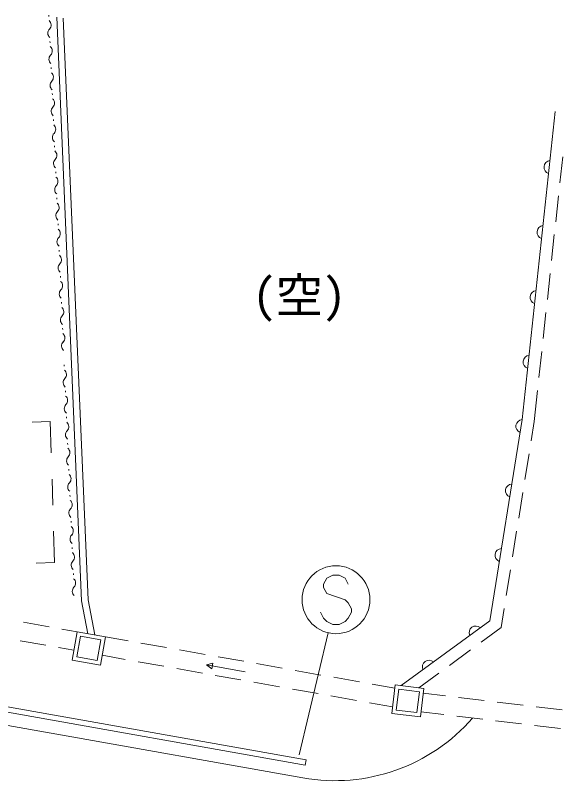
# Model space of a CAD drawing. Units: millimetres, scale not verified. Extents: x 40000 to 680000, y 20000 to 380000.
# Drawn here: x 223730 to 244699, y 303467 to 332784 of the extents above; entities that cross this region are included whole.
import ezdxf
from ezdxf.enums import TextEntityAlignment as Align

# ---------------------------------------------------------------- set-up
doc = ezdxf.new("R2010")
doc.units = ezdxf.units.MM
doc.header["$LTSCALE"] = 1000
doc.layers.add('M-BGD', color=7, linetype='Continuous', lineweight=13)
doc.layers.add('M-STR-STRC', color=7, linetype='Continuous', lineweight=13)
doc.styles.add('ＭＳ ゴシック', font='')
doc.styles.get('ＭＳ ゴシック').set_extended_font_data('MS Gothic')

msp = doc.modelspace()

# ---------------------------------------------------------------- linework, layer by layer
at = {"layer": 'M-BGD'}
for p, q in [((225015, 332784), (225017, 332734)), ((226268, 310361), (225317, 332719)), ((226517, 310390), (225569, 332674)), ((225059, 331784), (225061, 331735)), ((225103, 330785), (225106, 330736)), ((225147, 329786), (225150, 329736)), ((243146, 317298), (244413, 329105)), ((225191, 328787), (225194, 328737)), ((225235, 327788), (225238, 327738)), ((244699, 327365), (244592, 326371)), ((225279, 326789), (225282, 326739)), ((225323, 325790), (225326, 325740)), ((244538, 325874), (244432, 324879)), ((225367, 324791), (225370, 324741)), ((244378, 324382), (244272, 323388)), ((225412, 323792), (225414, 323742)), ((225456, 322793), (225458, 322743)), ((244218, 322891), (244112, 321896)), ((225500, 321794), (225502, 321744)), ((244058, 321399), (243952, 320405)), ((225544, 320795), (225546, 320745)), ((243898, 319908), (243791, 318914)), ((225607, 319347), (225605, 319397)), ((225651, 318348), (225649, 318397)), ((243738, 318416), (243610, 317223)), ((224371, 317199), (225071, 317220)), ((225071, 317220), (225107, 316021)), ((225695, 317348), (225692, 317398)), ((241904, 309596), (243146, 317298)), ((243610, 317223), (243491, 316486)), ((225738, 316349), (225736, 316399)), ((243412, 315992), (243252, 315005)), ((225782, 315350), (225780, 315400)), ((225137, 315021), (225168, 314022)), ((225826, 314351), (225823, 314401)), ((243173, 314511), (243014, 313524)), ((225869, 313352), (225867, 313402)), ((225198, 313022), (225235, 311823)), ((242934, 313030), (242775, 312043)), ((225913, 312353), (225911, 312403)), ((225235, 311823), (224535, 311801)), ((225957, 311354), (225954, 311404)), ((242695, 311549), (242536, 310562)), ((226511, 309098), (226268, 310361)), ((226775, 309051), (226517, 310390)), ((242456, 310068), (242337, 309331)), ((238507, 307108), (241904, 309596)), ((225024, 309361), (224040, 309535)), ((242337, 309331), (241571, 308769)), ((226101, 309171), (225517, 309274)), ((225909, 308088), (226101, 309171)), ((227184, 308979), (226101, 309171)), ((224899, 308652), (223914, 308826)), ((226083, 308209), (226223, 308997)), ((227010, 308857), (226223, 308997)), ((226871, 308070), (227010, 308857)), ((226992, 307896), (227184, 308979)), ((228050, 308825), (227184, 308979)), ((229527, 308563), (228543, 308738)), ((225976, 308462), (225391, 308565)), ((231004, 308301), (230020, 308476)), ((241168, 308474), (240361, 307883)), ((226083, 308209), (226871, 308070)), ((227945, 308113), (227059, 308270)), ((232481, 308039), (231496, 308214)), ((225909, 308088), (226992, 307896)), ((229422, 307851), (228437, 308025)), ((231297, 307972), (231056, 307900)), ((231056, 307900), (231257, 307750)), ((232533, 307638), (231056, 307900)), ((231257, 307750), (231297, 307972)), ((233958, 307777), (232973, 307952)), ((230899, 307589), (229914, 307763)), ((235435, 307515), (234450, 307690)), ((239958, 307588), (239191, 307026)), ((232376, 307327), (231391, 307501)), ((236912, 307253), (235927, 307428)), ((233853, 307065), (232868, 307239)), ((235329, 306803), (234345, 306977)), ((238270, 307012), (237404, 307166)), ((238155, 306042), (238285, 307134)), ((239377, 307004), (238285, 307134)), ((238321, 306173), (238416, 306967)), ((239210, 306873), (238416, 306967)), ((239247, 305912), (239377, 307004)), ((236806, 306541), (235822, 306715)), ((239116, 306078), (239210, 306873)), ((240206, 306714), (239354, 306815)), ((234838, 304066), (221743, 306389)), ((234873, 304263), (221777, 306586)), ((238185, 306296), (237299, 306453)), ((241696, 306537), (240703, 306655)), ((243185, 306360), (242192, 306478)), ((238321, 306173), (239116, 306078)), ((240145, 305997), (239269, 306101)), ((244675, 306183), (243682, 306301)), ((238155, 306042), (239247, 305912)), ((241635, 305820), (240642, 305938)), ((243124, 305643), (242131, 305761)), ((244614, 305466), (243621, 305584)), ((234873, 304263), (234838, 304066))]:
    msp.add_line(p, q, dxfattribs=at)
msp.add_lwpolyline([(234751, 303574), (225101, 305286), (214334, 307196), (202952, 309215)], dxfattribs=at)
for centre, radius, start, end in [((224878, 332415), 224, 315.9135, 49.1331), ((225199, 332103), 224, 135.9135, 229.1331), ((224922, 331416), 224, 315.9135, 49.1331), ((225243, 331104), 224, 135.9135, 229.1331), ((224966, 330417), 224, 315.9135, 49.1331), ((225287, 330105), 224, 135.9135, 229.1331), ((225010, 329418), 224, 315.9135, 49.1331), ((225331, 329106), 224, 135.9135, 229.1331), ((225054, 328418), 224, 315.9135, 49.1331), ((225375, 328107), 224, 135.9135, 229.1331), ((225098, 327419), 224, 315.9135, 49.1331), ((225419, 327108), 224, 135.9135, 229.1331), ((244239, 326962), 256, 96.5548, 251.194), ((225142, 326420), 224, 315.9135, 49.1331), ((225463, 326109), 224, 135.9135, 229.1331), ((225186, 325421), 224, 315.9135, 49.1331), ((225507, 325110), 224, 135.9135, 229.1331), ((225230, 324422), 224, 315.9135, 49.1331), ((243972, 324476), 256, 96.5548, 251.194), ((225551, 324111), 224, 135.9135, 229.1331), ((225274, 323423), 224, 315.9135, 49.1331), ((225595, 323112), 224, 135.9135, 229.1331), ((225318, 322424), 224, 315.9135, 49.1331), ((225639, 322113), 224, 135.9135, 229.1331), ((243706, 321990), 256, 96.5548, 251.194), ((225362, 321425), 224, 315.9135, 49.1331), ((225683, 321114), 224, 135.9135, 229.1331), ((225406, 320426), 224, 315.9135, 49.1331), ((225727, 320115), 224, 135.9135, 229.1331), ((243439, 319505), 256, 96.5548, 251.194), ((225467, 319028), 224, 315.8924, 49.112), ((225789, 318716), 224, 135.8924, 229.112), ((225511, 318029), 224, 315.8924, 49.112), ((225832, 317717), 224, 135.8924, 229.112), ((243162, 317042), 256, 93.5202, 248.1594), ((225555, 317030), 224, 315.8924, 49.112), ((225876, 316718), 224, 135.8924, 229.112), ((225598, 316031), 224, 315.8924, 49.112), ((225920, 315719), 224, 135.8924, 229.112), ((225642, 315031), 224, 315.8924, 49.112), ((225963, 314720), 224, 135.8924, 229.112), ((242764, 314574), 256, 93.5202, 248.1594), ((225686, 314032), 224, 315.8924, 49.112), ((226007, 313721), 224, 135.8924, 229.112), ((225729, 313033), 224, 315.8924, 49.112), ((226051, 312722), 224, 135.8924, 229.112), ((242366, 312106), 256, 93.5202, 248.1594), ((225773, 312034), 224, 315.8924, 49.112), ((226094, 311723), 224, 135.8924, 229.112), ((225817, 311035), 224, 315.8924, 49.112), ((226138, 310724), 224, 135.8924, 229.112), ((241371, 309136), 256, 48.9037, 203.5429), ((239579, 307823), 256, 48.9037, 203.5429), ((235973, 310467), 7000, 259.9411, 318.9113)]:
    msp.add_arc(centre, radius, start, end, dxfattribs=at)
at = {"layer": 'M-STR-STRC'}
for p, q in [((235660, 311226), (235541, 310989)), ((235896, 311344), (235660, 311226)), ((236132, 311344), (235896, 311344)), ((236369, 311226), (236132, 311344)), ((236487, 310989), (236369, 311226)), ((235541, 310989), (235541, 310871)), ((235541, 310871), (235660, 310635)), ((235660, 310635), (236369, 310398)), ((236369, 310398), (236487, 310280)), ((236487, 310280), (236605, 310044)), ((235541, 309689), (235423, 309926)), ((236605, 309926), (236487, 309689)), ((236605, 310044), (236605, 309926)), ((235660, 309571), (235541, 309689)), ((236487, 309689), (236369, 309571)), ((235896, 309453), (235660, 309571)), ((236132, 309453), (235896, 309453)), ((236369, 309571), (236132, 309453)), ((234610, 304462), (235715, 309133))]:
    msp.add_line(p, q, dxfattribs=at)
msp.add_circle((236014, 310398), 1300, dxfattribs=at)

# ---------------------------------------------------------------- texts
at = {"layer": 'M-BGD', "style": 'ＭＳ ゴシック'}
msp.add_text('(空)', height=1320, dxfattribs=at).set_placement((234607, 321002), align=Align.BOTTOM_CENTER)

doc.saveas('drawing.dxf')
